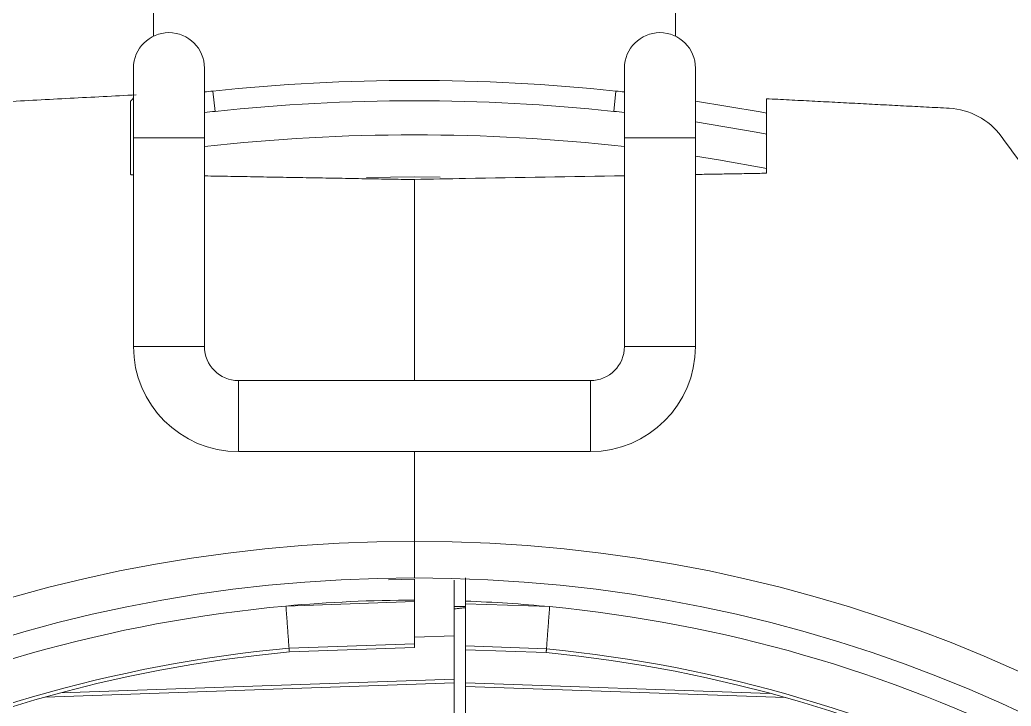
# Model space of a CAD drawing. Extents: x 8 to 113, y 2 to 87.
# Drawn here: x 48.313 to 50.06, y 39.113 to 40.321 of the extents above; entities that cross this region are included whole.
import ezdxf

# ---------------------------------------------------------------- set-up
doc = ezdxf.new("R2010")
doc.units = 0
doc.header["$MEASUREMENT"] = 0
doc.layers.add('OBJECT', color=7, linetype='CONTINUOUS')

msp = doc.modelspace()

# ---------------------------------------------------------------- linework, layer by layer
at = {"layer": 'OBJECT', "linetype": 'Continuous', "lineweight": 15}
for p, q in [((48.5483, 40.3432), (48.5483, 40.2918)), ((49.4683, 40.2918), (49.4683, 40.3432)), ((48.5133, 40.2357), (48.5133, 40.1132)), ((48.6383, 40.1132), (48.6383, 40.2357)), ((49.3783, 40.2357), (49.3783, 40.1132)), ((49.5033, 40.1132), (49.5033, 40.2357)), ((48.6572, 40.1596), (48.6534, 40.1954)), ((49.3594, 40.1596), (49.3632, 40.1954)), ((48.5133, 40.1132), (48.5133, 39.7457)), ((48.5133, 40.1132), (48.5758, 40.1132)), ((48.5758, 40.1132), (48.6383, 40.1132)), ((48.6383, 39.7457), (48.6383, 40.1132)), ((49.3783, 40.1132), (49.3783, 39.7457)), ((49.4408, 40.1132), (49.3783, 40.1132)), ((49.5033, 40.1132), (49.4408, 40.1132)), ((49.5033, 39.7457), (49.5033, 40.1132)), ((49.0083, 39.6857), (49.0083, 40.0399)), ((49.0083, 40.0395), (49.0083, 39.6857)), ((48.5133, 39.7457), (48.5758, 39.7457)), ((48.5758, 39.7457), (48.6383, 39.7457)), ((49.4408, 39.7457), (49.3783, 39.7457)), ((49.5033, 39.7457), (49.4408, 39.7457)), ((49.3183, 39.6857), (48.6983, 39.6857)), ((48.6983, 39.6232), (48.6983, 39.6857)), ((49.3183, 39.6232), (49.3183, 39.6857)), ((48.6983, 39.5607), (48.6983, 39.6232)), ((49.3183, 39.5607), (49.3183, 39.6232)), ((48.6983, 39.5607), (49.3183, 39.5607)), ((49.0083, 39.4028), (49.0083, 39.5607)), ((49.0083, 39.5607), (49.0083, 39.4028)), ((48.9626, 39.3352), (49.0083, 39.336)), ((49.0083, 39.336), (49.0083, 39.2992)), ((49.0783, 39.3342), (49.0783, 39.2366)), ((48.7819, 39.2889), (49.0083, 39.2968)), ((49.0083, 39.2968), (49.0083, 39.2992)), ((49.0083, 39.2224), (49.0083, 39.2968)), ((49.0983, 39.2976), (49.0983, 39.2929)), ((49.0783, 39.2886), (49.0983, 39.2882)), ((49.0983, 39.2882), (49.0783, 39.2882)), ((49.2465, 39.2878), (49.0983, 39.2929)), ((49.0983, 39.2929), (49.0983, 39.2185)), ((49.0083, 39.2341), (49.0783, 39.2366)), ((49.0783, 39.2366), (49.0783, 39.1601)), ((48.7874, 39.2146), (49.0083, 39.2224)), ((48.7879, 39.2081), (49.0083, 39.2158)), ((49.2409, 39.2135), (49.0983, 39.2185)), ((49.0983, 39.2119), (49.2404, 39.207)), ((49.0983, 39.2119), (49.0983, 39.1539)), ((48.3853, 39.1359), (49.0783, 39.1601)), ((49.0783, 39.1601), (49.0783, 39.1536)), ((48.3579, 39.1284), (49.0783, 39.1536)), ((49.0783, 39.1536), (49.0783, 39.0879)), ((49.6344, 39.1351), (49.0983, 39.1539)), ((49.0983, 39.1473), (49.6616, 39.1276)), ((49.0983, 39.1473), (49.0983, 39.0816))]:
    msp.add_line(p, q, dxfattribs=at)
at = {"layer": 'OBJECT', "linetype": 'Continuous', "lineweight": 15, "flags": 128}
for points in [[(49.6294, 40.1563), (49.6171, 40.1585), (49.5033, 40.1775)], [(49.6293, 40.1196), (49.6106, 40.1231), (49.5033, 40.1411)], [(49.5033, 40.081), (49.5441, 40.0745), (49.6294, 40.0593)], [(49.0535, 40.0439), (49.0083, 40.0442), (48.9236, 40.0431)]]:
    msp.add_lwpolyline(points, dxfattribs=at)
at = {"layer": 'OBJECT', "linetype": 'Continuous', "lineweight": 15}
for centre, radius, start, end in [((48.5758, 40.2357), 0.0625, 90, 180), ((48.5758, 40.2357), 0.0625, 0, 90), ((49.4408, 40.2357), 0.0625, 90, 180), ((49.4408, 40.2357), 0.0625, 0, 90), ((49.0083, 36.8582), 3.356, 83.9297, 96.0703), ((48.9607, 37.3003), 2.9114, 96.058, 96.3571), ((49.0541, 37.2806), 2.9311, 83.6494, 83.9465), ((49.0083, 36.8582), 3.32, 83.9297, 96.0703), ((48.9969, 36.9645), 3.2131, 96.0679, 96.4072), ((49.0295, 37.0548), 3.1223, 83.5856, 83.9348), ((49.9442, 40.0441), 0.1211, 36.3477, 87.0604), ((49.0083, 36.8182), 3.3001, 83.5626, 96.4374), ((48.6983, 39.7457), 0.185, 180, 270), ((48.6983, 39.7457), 0.06, 180, 270), ((49.3183, 39.7457), 0.06, 270, 0), ((49.3183, 39.7457), 0.185, 270, 0), ((49.0083, 36.8182), 2.5846, 90, 269.5566), ((49.0083, 36.8182), 2.5846, 270.4447, 90), ((49.0068, 36.8194), 2.5189, 89.9644, 269.584), ((49.0099, 36.8196), 2.5186, 270.4142, 90.0363), ((49.0083, 36.8182), 2.481, 90, 95.2353), ((49.0083, 36.8182), 2.481, 84.4906, 87.9211), ((49.0083, 36.8182), 2.481, 95.2353, 137.4552), ((49.0083, 36.8182), 2.481, 42.5448, 84.4906), ((49.0083, 36.8182), 2.4066, 95.2661, 138.9717), ((49.0083, 36.8182), 2.4066, 41.0283, 84.4542), ((49.0083, 36.8182), 2.4, 95.268, 264.7301), ((49.0083, 36.8182), 2.4, 275.5505, 84.4497)]:
    msp.add_arc(centre, radius, start, end, dxfattribs=at)
for points in [[(48.0518, 40.1643), (48.5181, 40.1887)], [(48.5133, 40.1832), (48.5083, 40.1774)], [(48.5083, 40.1774), (48.5083, 40.0482)], [(49.9504, 40.1651), (49.6283, 40.1819)], [(50.0418, 40.1159), (50.9795, 38.8378)], [(48.5083, 40.0482), (48.5133, 40.0481)], [(49.6283, 40.0507), (49.5033, 40.0485)], [(48.6383, 40.046), (49.0083, 40.0395)], [(49.0983, 39.3382), (49.0983, 39.2976)], [(48.7819, 39.2889), (48.7874, 39.2146)], [(49.0783, 39.2838), (49.0983, 39.286)], [(49.2465, 39.2878), (49.2409, 39.2135)]]:
    msp.add_open_spline(points, degree=1, dxfattribs=at)
for points, knots in [([(49.6283, 40.0507), (49.6283, 40.0743), (49.6283, 40.118), (49.6283, 40.1617), (49.6283, 40.1819)], [0, 0, 0, 0, 0.538388, 1, 1, 1, 1]), ([(49.3783, 40.0463), (49.285, 40.0447), (49.1617, 40.0426), (49.0383, 40.0404), (49.0083, 40.0399)], [0, 0, 0, 0, 0.756736, 1, 1, 1, 1]), ([(49.0083, 39.3384), (49.0083, 39.3384), (49.0083, 39.3368), (49.0083, 39.3426), (49.0083, 39.3562), (49.0083, 39.3777), (49.0083, 39.3944), (49.0083, 39.4028)], [0, 0, 0, 0, 0.010968, 0.258226, 0.505574, 0.753077, 1, 1, 1, 1]), ([(49.0083, 39.4028), (49.0083, 39.3944), (49.0083, 39.3776), (49.0083, 39.3561), (49.0083, 39.3426), (49.0083, 39.3368), (49.0083, 39.3384), (49.0083, 39.3384)], [0, 0, 0, 0, 0.247574, 0.494977, 0.742277, 0.989537, 1, 1, 1, 1]), ([(48.7874, 39.2146), (48.7875, 39.2141), (48.7876, 39.2131), (48.7877, 39.2117), (48.7877, 39.2106), (48.7878, 39.2097), (48.7878, 39.2093), (48.7878, 39.2092)], [0, 0, 0, 0, 0.222238, 0.444477, 0.6667, 0.888905, 1, 1, 1, 1]), ([(49.0083, 39.2158), (49.0083, 39.2158), (49.0083, 39.2158), (49.0083, 39.2161), (49.0083, 39.2167), (49.0083, 39.2175), (49.0083, 39.2186), (49.0083, 39.2201), (49.0083, 39.2215), (49.0083, 39.2224)], [0, 0, 0, 0, 0.0888, 0.224957, 0.361114, 0.497271, 0.633429, 0.769586, 1, 1, 1, 1]), ([(49.0983, 39.2185), (49.0983, 39.218), (49.0983, 39.217), (49.0983, 39.2156), (49.0983, 39.2144), (49.0983, 39.2134), (49.0983, 39.2126), (49.0983, 39.2122), (49.0983, 39.2119), (49.0983, 39.212), (49.0983, 39.212)], [0, 0, 0, 0, 0.136095, 0.27219, 0.408285, 0.54438, 0.680475, 0.81657, 0.952665, 1, 1, 1, 1]), ([(49.2409, 39.2135), (49.2409, 39.213), (49.2408, 39.212), (49.2407, 39.2106), (49.2406, 39.2094), (49.2405, 39.2084), (49.2405, 39.208), (49.2405, 39.2077)], [0, 0, 0, 0, 0.200025, 0.400049, 0.600054, 0.800037, 1, 1, 1, 1]), ([(49.0983, 39.1539), (49.0983, 39.1533), (49.0983, 39.1523), (49.0983, 39.1509), (49.0983, 39.1497), (49.0983, 39.1487), (49.0983, 39.148), (49.0983, 39.1475), (49.0983, 39.1473), (49.0983, 39.1473), (49.0983, 39.1473)], [0, 0, 0, 0, 0.136095, 0.27219, 0.408285, 0.54438, 0.680475, 0.81657, 0.952665, 1, 1, 1, 1])]:
    msp.add_open_spline(points, degree=3, knots=knots, dxfattribs=at)

doc.saveas('drawing.dxf')
